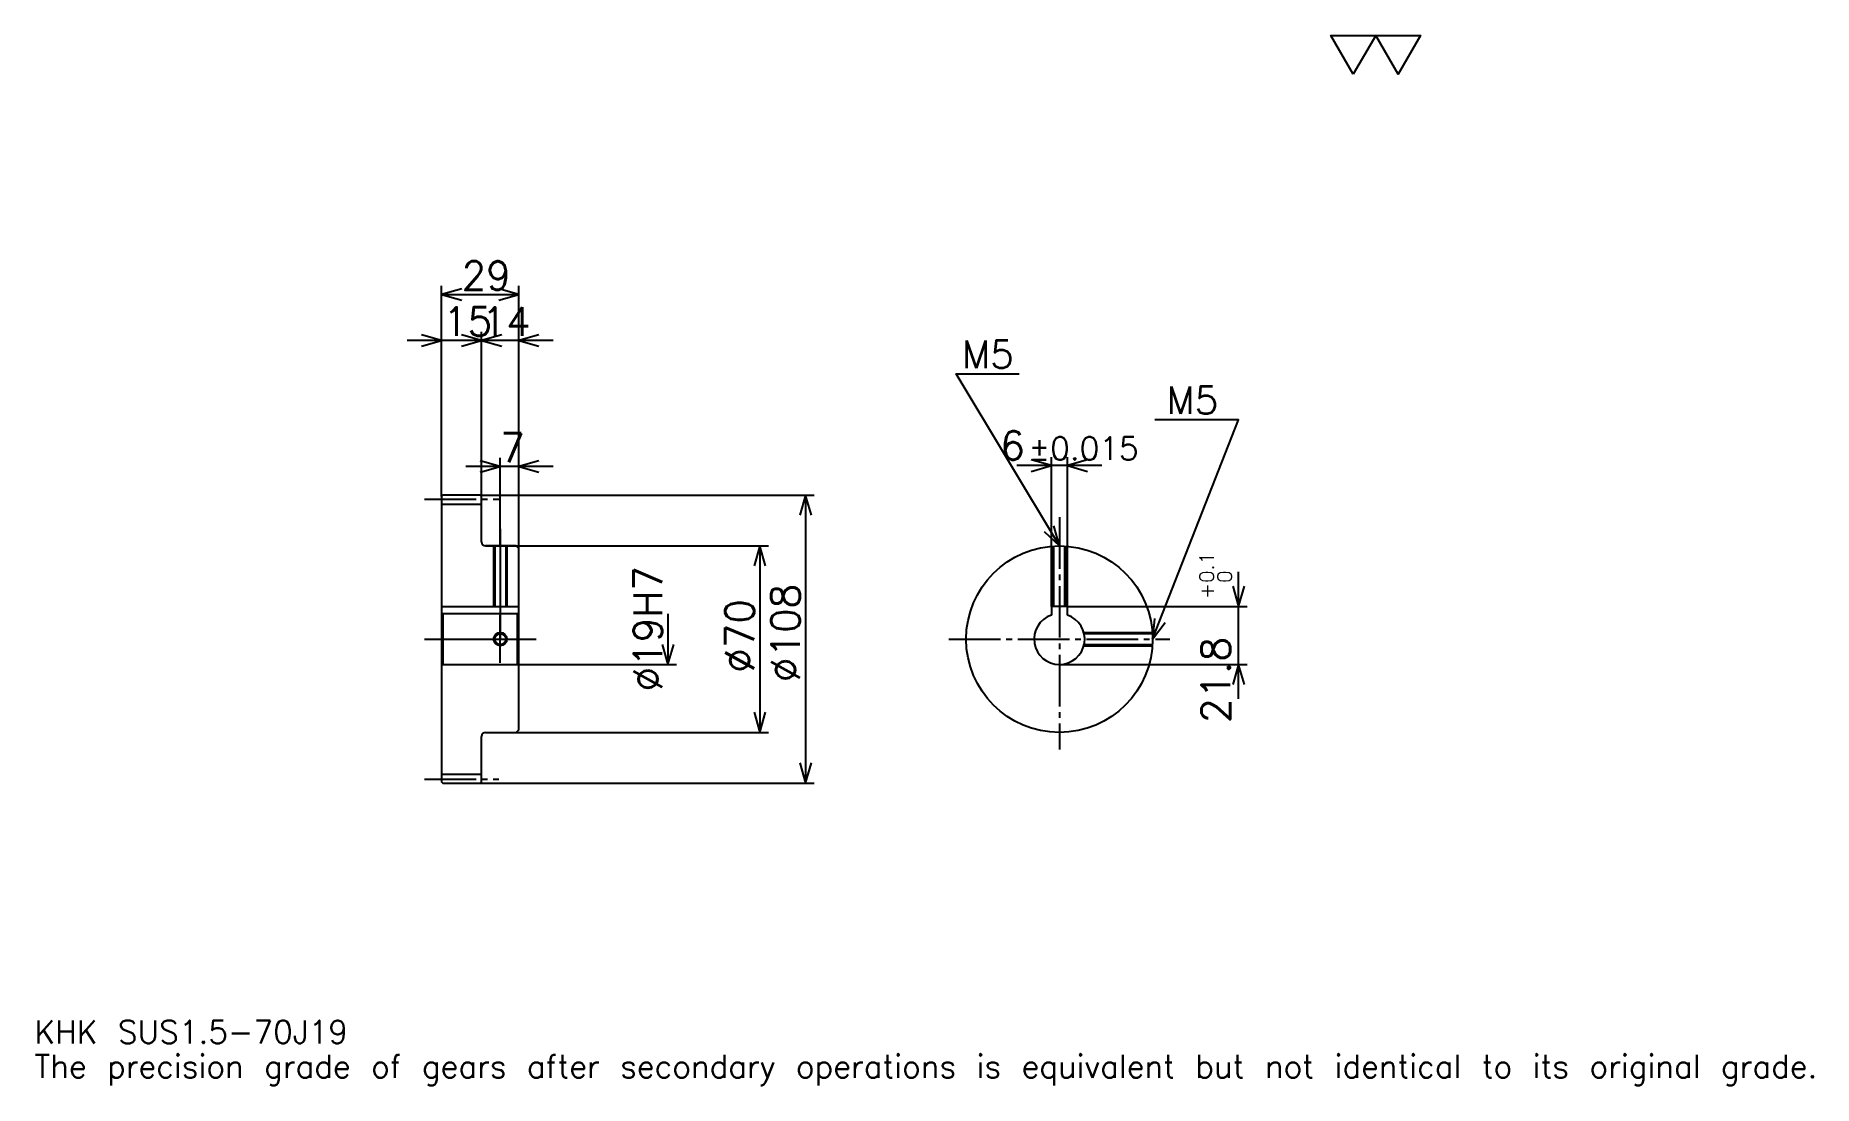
# Model space of a CAD drawing. Extents: x 22 to 689, y 8 to 402.
import ezdxf

# ---------------------------------------------------------------- set-up
doc = ezdxf.new("R2010")
doc.units = 0
doc.linetypes.add('DASHDOT', pattern=[25.826087, 19.369565, -2.152174, 2.152174, -2.152174])
doc.layers.get('0').update_dxf_attribs({"linetype": 'CONTINUOUS'})
doc.layers.add('DASHDOT', color=6, linetype='DASHDOT')
doc.styles.add('KANJI', font='TXT', dxfattribs={"bigfont": 'BIGFONT'})

msp = doc.modelspace()

# ---------------------------------------------------------------- linework, layer by layer
at = {"color": 5}
for p, q in [((174.32608, 229.402176), (174.32608, 307.956512)), ((203.32608, 229.402176), (203.32608, 307.956512)), ((174.32608, 304.728271), (203.32608, 304.728271)), ((202.23912, 287.510864), (161.41304, 287.510864)), ((216.23912, 287.510864), (176.41304, 287.510864)), ((189.32608, 229.402176), (189.32608, 290.739136)), ((196.32608, 229.402176), (196.32608, 243.391312)), ((422.108704, 240.532608), (390.282593, 240.532608)), ((403.195648, 187.702179), (403.195648, 243.760864)), ((409.195648, 187.702179), (409.195648, 243.760864)), ((216.23912, 240.163055), (183.41304, 240.163055)), ((174.32608, 228.902176), (174.32608, 229.402176)), ((188.82608, 229.402176), (203.32608, 229.402176)), ((189.32608, 228.902176), (189.32608, 229.402176)), ((196.32608, 210.402176), (196.32608, 229.402176)), ((196.32608, 210.402176), (196.32608, 229.402176)), ((203.32608, 229.402176), (314.163025, 229.402176)), ((203.32608, 209.402176), (203.32608, 229.402176)), ((310.934784, 229.402176), (310.934784, 121.402176)), ((190.82608, 210.402176), (203.32608, 210.402176)), ((203.32608, 210.402176), (296.945648, 210.402176)), ((293.717377, 210.402176), (293.717377, 140.402176)), ((473.478241, 152.989136), (473.478241, 200.615219)), ((409.195648, 187.702179), (476.706512, 187.702179)), ((259.282593, 184.902176), (259.282593, 165.902176)), ((203.32608, 165.902176), (262.510864, 165.902176)), ((406.195648, 165.902176), (476.706512, 165.902176)), ((190.82608, 140.402176), (203.32608, 140.402176)), ((203.32608, 140.402176), (296.945648, 140.402176)), ((188.82608, 121.402176), (203.32608, 121.402176)), ((203.32608, 121.402176), (314.163025, 121.402176))]:
    msp.add_line(p, q, dxfattribs=at)
at = {"color": 4}
for p, q in [((174.32608, 226.027176), (189.32608, 226.027176)), ((174.32608, 187.702179), (203.32608, 187.702179)), ((174.82608, 184.902176), (174.82608, 165.902176)), ((202.82608, 184.902176), (203.32608, 185.402176)), ((202.82608, 165.902176), (203.32608, 165.402176)), ((174.32608, 124.777176), (189.32608, 124.777176))]:
    msp.add_line(p, q, dxfattribs=at)
at = {"color": 7}
msp.add_lwpolyline([(516.521729, 387.391296), (508.128235, 401.940002), (541.702148, 401.940002), (533.308716, 387.391296), (524.915222, 401.940002), (516.521729, 387.391296)], dxfattribs=at)
at = {"color": 5}
for points in [[(181.858688, 306.880432), (174.32608, 304.728271), (181.858688, 302.57608)], [(195.793472, 302.57608), (203.32608, 304.728271), (195.793472, 306.880432)], [(166.793472, 285.358704), (174.32608, 287.510864), (166.793472, 289.663055)], [(181.793472, 285.358704), (189.32608, 287.510864), (181.793472, 289.663055)], [(196.858688, 289.663055), (189.32608, 287.510864), (196.858688, 285.358704)], [(210.858688, 289.663055), (203.32608, 287.510864), (210.858688, 285.358704)], [(406.195648, 210.402176), (367.456512, 274.967407), (391.130432, 274.967407)], [(441.195648, 175.402176), (473.478241, 257.75), (442.056519, 257.75)], [(188.793472, 238.010864), (196.32608, 240.163055), (188.793472, 242.315216)], [(210.858688, 242.315216), (203.32608, 240.163055), (210.858688, 238.010864)], [(395.663025, 238.380432), (403.195648, 240.532608), (395.663025, 242.684784)], [(416.728271, 242.684784), (409.195648, 240.532608), (416.728271, 238.380432)], [(313.086975, 221.869568), (310.934784, 229.402176), (308.782593, 221.869568)], [(400.47467, 215.754059), (406.195648, 210.402176), (404.165619, 217.968628)], [(295.869568, 202.869568), (293.717377, 210.402176), (291.565216, 202.869568)], [(471.32608, 195.234787), (473.478241, 187.702179), (475.630402, 195.234787)], [(441.941223, 183.200653), (441.195648, 175.402176), (445.948639, 181.629639)], [(257.130432, 173.434784), (259.282593, 165.902176), (261.434784, 173.434784)], [(475.630402, 158.369568), (473.478241, 165.902176), (471.32608, 158.369568)], [(291.565216, 147.934784), (293.717377, 140.402176), (295.869568, 147.934784)], [(308.782593, 128.934784), (310.934784, 121.402176), (313.086975, 128.934784)]]:
    msp.add_lwpolyline(points, dxfattribs=at)
at = {"color": 4}
for points in [[(189.32608, 211.902176), (189.32608, 228.902176), (188.82608, 229.402176), (174.82608, 229.402176), (174.32608, 228.902176), (174.32608, 165.402176)], [(190.82608, 140.402176), (202.32608, 140.402176), (203.32608, 141.402176), (203.32608, 209.402176), (202.32608, 210.402176), (190.82608, 210.402176)], [(193.82608, 210.402176), (193.82608, 187.702179)], [(194.261078, 210.402176), (194.261078, 187.702179)], [(198.391083, 210.402176), (198.391083, 187.702179)], [(198.82608, 210.402176), (198.82608, 187.702179)], [(403.695648, 187.702179), (403.695648, 210.312775)], [(404.130646, 187.702179), (404.130646, 210.341202)], [(408.260651, 187.702179), (408.260651, 210.341202)], [(408.695648, 187.702179), (408.695648, 210.312775)], [(409.195648, 184.416046), (409.195648, 187.702179), (403.195648, 187.702179), (403.195648, 184.416046)], [(174.32608, 165.402176), (174.82608, 165.902176), (202.82608, 165.902176), (202.82608, 184.902176), (174.82608, 184.902176), (174.32608, 185.402176)], [(415.360779, 177.902176), (441.106232, 177.902176)], [(415.468506, 177.467178), (441.134674, 177.467178)], [(415.360779, 172.902176), (441.106232, 172.902176)], [(415.468506, 173.337173), (441.134674, 173.337173)], [(174.32608, 165.402176), (174.32608, 121.902176), (174.82608, 121.402176), (188.82608, 121.402176), (189.32608, 121.902176), (189.32608, 138.902176)]]:
    msp.add_lwpolyline(points, dxfattribs=at)
for centre, radius in [((406.195648, 175.402176), 35), ((196.32608, 175.402176), 2.065)]:
    msp.add_circle(centre, radius, dxfattribs=at)
at = {"color": 7}
msp.add_circle((196.32608, 175.402176), 2.5, dxfattribs=at)
at = {"color": 4}
for centre, radius, start, end in [((190.82608, 211.902176), 1.5, 180, 270), ((406.195648, 175.402176), 9.5, 108.408480326, 71.591519674), ((190.82608, 138.902176), 1.5, 90, 180)]:
    msp.add_arc(centre, radius, start, end, dxfattribs=at)
at = {"layer": 'DASHDOT', "color": 7}
for p, q in [((167.869553, 227.902176), (195.782608, 227.902176)), ((406.195648, 221.16304), (406.195648, 133.945648)), ((196.32608, 210.402176), (196.32608, 175.402176)), ((167.869553, 175.402176), (209.782593, 175.402176)), ((364.739136, 175.402176), (447.652161, 175.402176)), ((167.869553, 122.902176), (195.782608, 122.902176))]:
    msp.add_line(p, q, dxfattribs=at)
for points in [[(196.32608, 216.858704), (196.32608, 181.245651)], [(196.32608, 166.445648), (196.32608, 184.358704)], [(187.369553, 175.402176), (205.282608, 175.402176)]]:
    msp.add_lwpolyline(points, dxfattribs=at)

# ---------------------------------------------------------------- texts
at = {"color": 7, "style": 'KANJI'}
for s, height, p in [('29', 10.76087, (181.831512, 306.450012)), ('15', 10.76087, (174.831512, 289.232605)), ('14', 10.76087, (189.331512, 289.232605)), ('M5', 10.330435, (369.608704, 277.119568)), ('M5', 10.330435, (446.36087, 259.902161)), ('7', 10.76087, (196.328796, 241.884796)), ('6', 10.76087, (383.983093, 242.684784)), ('%%p0.015', 8.608696, (394.63501, 242.684784)), ('KHK SUS1.5-70J19', 8.608696, (21.52174, 23.673914)), ('The precision grade of gears after secondary operations is equivalent but not identical to its original grade.', 8.608696, (21.52174, 10.76087))]:
    msp.add_text(s, height=height, dxfattribs=at).set_placement(p)
for s, height, p in [('%%c19H7', 10.76087, (257.130432, 155.763596)), ('0.1', 5.380435, (464.223907, 196.542465)), ('0', 5.380435, (470.89563, 196.542465)), ('%%c108', 10.76087, (308.782593, 159.260864)), ('+', 5.380435, (464.223907, 190.516388)), ('%%c70', 10.76087, (291.565216, 162.758148)), ('21.8', 10.76087, (470.249969, 143.939087))]:
    msp.add_text(s, height=height, rotation=90, dxfattribs=at).set_placement(p)

doc.saveas('drawing.dxf')
